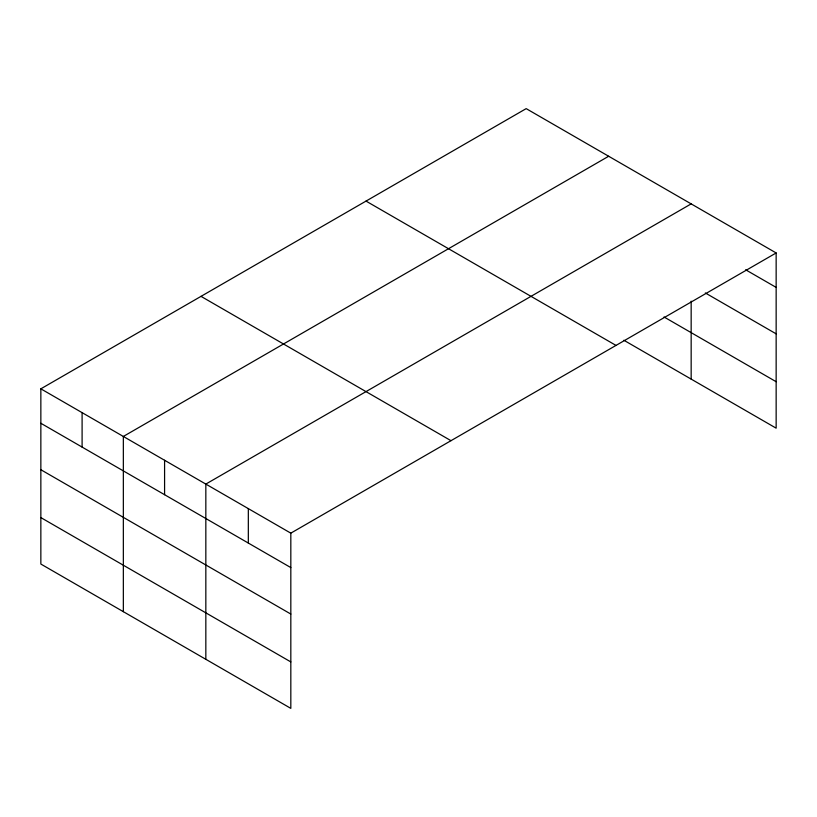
<?xml version="1.0" encoding="UTF-8"?>
<svg xmlns="http://www.w3.org/2000/svg" width="817" height="817" viewBox="0 0 817 817"><rect width="100%" height="100%" fill="white"/><g stroke="black" fill="none" stroke-linecap="round" stroke-linejoin="round"><path stroke-width="1.23" d="M776.15 252.953L526.179 108.63L40.85 388.831L40.85 564.047L290.821 708.37L290.821 533.154L776.15 252.953L776.15 428.169L623.861 340.25M608.665 156.251L123.347 436.452L123.347 611.678M691.162 203.882L205.833 484.083L205.833 659.299M745.645 269.773L776.15 287.39M705.326 292.956L776.15 333.847M664.027 316.976L776.15 381.713M366.016 201.094L615.998 345.417M201.002 296.357L450.984 440.68M40.85 388.831L290.821 533.154M40.85 423.267L290.821 567.59M40.85 469.724L290.821 614.047M40.85 517.59L290.821 661.913M691.162 301.156L691.162 379.098M248.327 508.613L248.327 543.05M164.585 460.267L164.585 494.704M82.098 412.636L82.098 447.083"/></g></svg>
